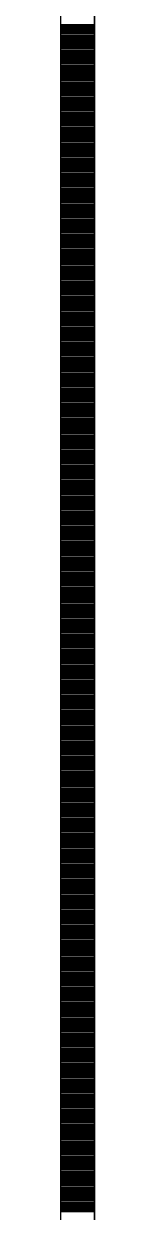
# Model space of a CAD drawing. Header units: millimetres. Extents: x -231292 to 573618, y -153144 to 564035.
# Drawn here: x 8548 to 8573, y 228342 to 229214 of the extents above; entities that cross this region are included whole.
import ezdxf

# ---------------------------------------------------------------- set-up
doc = ezdxf.new("R2010")
doc.units = ezdxf.units.MM
doc.layers.add('АР_Тонкая', color=250, linetype='Continuous', lineweight=5)
doc.layers.add('АР_Штриховка', color=250, linetype='Continuous', lineweight=0)

msp = doc.modelspace()

# ---------------------------------------------------------------- linework, layer by layer
at = {"layer": 'АР_Тонкая', "color": 18, "linetype": 'Continuous', "lineweight": 25, "true_color": 0x000000}
for p, q in [((8548.243, 263866.253), (8548.243, 187666.253)), ((8573.243, 263866.253), (8573.243, 187666.253)), ((8573.243, 187666.253), (8573.243, 263866.253))]:
    msp.add_line(p, q, dxfattribs=at)
at = {"layer": 'АР_Штриховка', "color": 18, "linetype": 'Continuous', "lineweight": 25, "true_color": 0x000000}
for p, q in [((8548.243, 229213.002), (8573.243, 229213.002)), ((8548.243, 229212.002), (8573.243, 229212.002)), ((8548.243, 229211.002), (8573.243, 229211.002)), ((8548.243, 229210.002), (8573.243, 229210.002)), ((8548.243, 229209.002), (8573.243, 229209.002)), ((8548.243, 229208.002), (8573.243, 229208.002)), ((8548.243, 229207.002), (8573.243, 229207.002)), ((8548.243, 229206.002), (8573.243, 229206.002)), ((8548.243, 229205.002), (8573.243, 229205.002)), ((8548.243, 229204.002), (8573.243, 229204.002)), ((8548.243, 229203.002), (8573.243, 229203.002)), ((8548.243, 229202.002), (8573.243, 229202.002)), ((8548.243, 229201.002), (8573.243, 229201.002)), ((8548.243, 229200.002), (8573.243, 229200.002)), ((8548.243, 229199.002), (8573.243, 229199.002)), ((8548.243, 229198.002), (8573.243, 229198.002)), ((8548.243, 229197.002), (8573.243, 229197.002)), ((8548.243, 229196.002), (8573.243, 229196.002)), ((8548.243, 229195.002), (8573.243, 229195.002)), ((8548.243, 229194.002), (8573.243, 229194.002)), ((8548.243, 229193.002), (8573.243, 229193.002)), ((8548.243, 229192.002), (8573.243, 229192.002)), ((8548.243, 229191.002), (8573.243, 229191.002)), ((8548.243, 229190.002), (8573.243, 229190.002)), ((8548.243, 229189.002), (8573.243, 229189.002)), ((8548.243, 229188.002), (8573.243, 229188.002)), ((8548.243, 229187.002), (8573.243, 229187.002)), ((8548.243, 229186.002), (8573.243, 229186.002)), ((8548.243, 229185.002), (8573.243, 229185.002)), ((8548.243, 229184.002), (8573.243, 229184.002)), ((8548.243, 229183.002), (8573.243, 229183.002)), ((8548.243, 229182.002), (8573.243, 229182.002)), ((8548.243, 229181.002), (8573.243, 229181.002)), ((8548.243, 229180.002), (8573.243, 229180.002)), ((8548.243, 229179.002), (8573.243, 229179.002)), ((8548.243, 229178.002), (8573.243, 229178.002)), ((8548.243, 229177.002), (8573.243, 229177.002)), ((8548.243, 229176.002), (8573.243, 229176.002)), ((8548.243, 229175.002), (8573.243, 229175.002)), ((8548.243, 229174.002), (8573.243, 229174.002)), ((8548.243, 229173.002), (8573.243, 229173.002)), ((8548.243, 229172.002), (8573.243, 229172.002)), ((8548.243, 229171.002), (8573.243, 229171.002)), ((8548.243, 229170.002), (8573.243, 229170.002)), ((8548.243, 229169.002), (8573.243, 229169.002)), ((8548.243, 229168.002), (8573.243, 229168.002)), ((8548.243, 229167.002), (8573.243, 229167.002)), ((8548.243, 229166.002), (8573.243, 229166.002)), ((8548.243, 229165.002), (8573.243, 229165.002)), ((8548.243, 229164.002), (8573.243, 229164.002)), ((8548.243, 229163.002), (8573.243, 229163.002)), ((8548.243, 229162.002), (8573.243, 229162.002)), ((8548.243, 229161.002), (8573.243, 229161.002)), ((8548.243, 229160.002), (8573.243, 229160.002)), ((8548.243, 229159.002), (8573.243, 229159.002)), ((8548.243, 229158.002), (8573.243, 229158.002)), ((8548.243, 229157.002), (8573.243, 229157.002)), ((8548.243, 229156.002), (8573.243, 229156.002)), ((8548.243, 229155.002), (8573.243, 229155.002)), ((8548.243, 229154.002), (8573.243, 229154.002)), ((8548.243, 229153.002), (8573.243, 229153.002)), ((8548.243, 229152.002), (8573.243, 229152.002)), ((8548.243, 229151.002), (8573.243, 229151.002)), ((8548.243, 229150.002), (8573.243, 229150.002)), ((8548.243, 229149.002), (8573.243, 229149.002)), ((8548.243, 229148.002), (8573.243, 229148.002)), ((8548.243, 229147.002), (8573.243, 229147.002)), ((8548.243, 229146.002), (8573.243, 229146.002)), ((8548.243, 229145.002), (8573.243, 229145.002)), ((8548.243, 229144.002), (8573.243, 229144.002)), ((8548.243, 229143.002), (8573.243, 229143.002)), ((8548.243, 229142.002), (8573.243, 229142.002)), ((8548.243, 229141.002), (8573.243, 229141.002)), ((8548.243, 229140.002), (8573.243, 229140.002)), ((8548.243, 229139.002), (8573.243, 229139.002)), ((8548.243, 229138.002), (8573.243, 229138.002)), ((8548.243, 229137.002), (8573.243, 229137.002)), ((8548.243, 229136.002), (8573.243, 229136.002)), ((8548.243, 229135.002), (8573.243, 229135.002)), ((8548.243, 229134.002), (8573.243, 229134.002)), ((8548.243, 229133.002), (8573.243, 229133.002)), ((8548.243, 229132.002), (8573.243, 229132.002)), ((8548.243, 229131.002), (8573.243, 229131.002)), ((8548.243, 229130.002), (8573.243, 229130.002)), ((8548.243, 229129.002), (8573.243, 229129.002)), ((8548.243, 229128.002), (8573.243, 229128.002)), ((8548.243, 229127.002), (8573.243, 229127.002)), ((8548.243, 229126.002), (8573.243, 229126.002)), ((8548.243, 229125.002), (8573.243, 229125.002)), ((8548.243, 229124.002), (8573.243, 229124.002)), ((8548.243, 229123.002), (8573.243, 229123.002)), ((8548.243, 229122.002), (8573.243, 229122.002)), ((8548.243, 229121.002), (8573.243, 229121.002)), ((8548.243, 229120.002), (8573.243, 229120.002)), ((8548.243, 229119.002), (8573.243, 229119.002)), ((8548.243, 229118.002), (8573.243, 229118.002)), ((8548.243, 229117.002), (8573.243, 229117.002)), ((8548.243, 229116.002), (8573.243, 229116.002)), ((8548.243, 229115.002), (8573.243, 229115.002)), ((8548.243, 229114.002), (8573.243, 229114.002)), ((8548.243, 229113.002), (8573.243, 229113.002)), ((8548.243, 229112.002), (8573.243, 229112.002)), ((8548.243, 229111.002), (8573.243, 229111.002)), ((8548.243, 229110.002), (8573.243, 229110.002)), ((8548.243, 229109.002), (8573.243, 229109.002)), ((8548.243, 229108.002), (8573.243, 229108.002)), ((8548.243, 229107.002), (8573.243, 229107.002)), ((8548.243, 229106.002), (8573.243, 229106.002)), ((8548.243, 229105.002), (8573.243, 229105.002)), ((8548.243, 229104.002), (8573.243, 229104.002)), ((8548.243, 229103.002), (8573.243, 229103.002)), ((8548.243, 229102.002), (8573.243, 229102.002)), ((8548.243, 229101.002), (8573.243, 229101.002)), ((8548.243, 229100.002), (8573.243, 229100.002)), ((8548.243, 229099.002), (8573.243, 229099.002)), ((8548.243, 229098.002), (8573.243, 229098.002)), ((8548.243, 229097.002), (8573.243, 229097.002)), ((8548.243, 229096.002), (8573.243, 229096.002)), ((8548.243, 229095.002), (8573.243, 229095.002)), ((8548.243, 229094.002), (8573.243, 229094.002)), ((8548.243, 229093.002), (8573.243, 229093.002)), ((8548.243, 229092.002), (8573.243, 229092.002)), ((8548.243, 229091.002), (8573.243, 229091.002)), ((8548.243, 229090.002), (8573.243, 229090.002)), ((8548.243, 229089.002), (8573.243, 229089.002)), ((8548.243, 229088.002), (8573.243, 229088.002)), ((8548.243, 229087.002), (8573.243, 229087.002)), ((8548.243, 229086.002), (8573.243, 229086.002)), ((8548.243, 229085.002), (8573.243, 229085.002)), ((8548.243, 229084.002), (8573.243, 229084.002)), ((8548.243, 229083.002), (8573.243, 229083.002)), ((8548.243, 229082.002), (8573.243, 229082.002)), ((8548.243, 229081.002), (8573.243, 229081.002)), ((8548.243, 229080.002), (8573.243, 229080.002)), ((8548.243, 229079.002), (8573.243, 229079.002)), ((8548.243, 229078.002), (8573.243, 229078.002)), ((8548.243, 229077.002), (8573.243, 229077.002)), ((8548.243, 229076.002), (8573.243, 229076.002)), ((8548.243, 229075.002), (8573.243, 229075.002)), ((8548.243, 229074.002), (8573.243, 229074.002)), ((8548.243, 229073.002), (8573.243, 229073.002)), ((8548.243, 229072.002), (8573.243, 229072.002)), ((8548.243, 229071.002), (8573.243, 229071.002)), ((8548.243, 229070.002), (8573.243, 229070.002)), ((8548.243, 229069.002), (8573.243, 229069.002)), ((8548.243, 229068.002), (8573.243, 229068.002)), ((8548.243, 229067.002), (8573.243, 229067.002)), ((8548.243, 229066.002), (8573.243, 229066.002)), ((8548.243, 229065.002), (8573.243, 229065.002)), ((8548.243, 229064.002), (8573.243, 229064.002)), ((8548.243, 229063.002), (8573.243, 229063.002)), ((8548.243, 229062.002), (8573.243, 229062.002)), ((8548.243, 229061.002), (8573.243, 229061.002)), ((8548.243, 229060.002), (8573.243, 229060.002)), ((8548.243, 229059.002), (8573.243, 229059.002)), ((8548.243, 229058.002), (8573.243, 229058.002)), ((8548.243, 229057.002), (8573.243, 229057.002)), ((8548.243, 229056.002), (8573.243, 229056.002)), ((8548.243, 229055.002), (8573.243, 229055.002)), ((8548.243, 229054.002), (8573.243, 229054.002)), ((8548.243, 229053.002), (8573.243, 229053.002)), ((8548.243, 229052.002), (8573.243, 229052.002)), ((8548.243, 229051.002), (8573.243, 229051.002)), ((8548.243, 229050.002), (8573.243, 229050.002)), ((8548.243, 229049.002), (8573.243, 229049.002)), ((8548.243, 229048.002), (8573.243, 229048.002)), ((8548.243, 229047.002), (8573.243, 229047.002)), ((8548.243, 229046.002), (8573.243, 229046.002)), ((8548.243, 229045.002), (8573.243, 229045.002)), ((8548.243, 229044.002), (8573.243, 229044.002)), ((8548.243, 229043.002), (8573.243, 229043.002)), ((8548.243, 229042.002), (8573.243, 229042.002)), ((8548.243, 229041.002), (8573.243, 229041.002)), ((8548.243, 229040.002), (8573.243, 229040.002)), ((8548.243, 229039.002), (8573.243, 229039.002)), ((8548.243, 229038.002), (8573.243, 229038.002)), ((8548.243, 229037.002), (8573.243, 229037.002)), ((8548.243, 229036.002), (8573.243, 229036.002)), ((8548.243, 229035.002), (8573.243, 229035.002)), ((8548.243, 229034.002), (8573.243, 229034.002)), ((8548.243, 229033.002), (8573.243, 229033.002)), ((8548.243, 229032.002), (8573.243, 229032.002)), ((8548.243, 229031.002), (8573.243, 229031.002)), ((8548.243, 229030.002), (8573.243, 229030.002)), ((8548.243, 229029.002), (8573.243, 229029.002)), ((8548.243, 229028.002), (8573.243, 229028.002)), ((8548.243, 229027.002), (8573.243, 229027.002)), ((8548.243, 229026.002), (8573.243, 229026.002)), ((8548.243, 229025.002), (8573.243, 229025.002)), ((8548.243, 229024.002), (8573.243, 229024.002)), ((8548.243, 229023.002), (8573.243, 229023.002)), ((8548.243, 229022.002), (8573.243, 229022.002)), ((8548.243, 229021.002), (8573.243, 229021.002)), ((8548.243, 229020.002), (8573.243, 229020.002)), ((8548.243, 229019.002), (8573.243, 229019.002)), ((8548.243, 229018.002), (8573.243, 229018.002)), ((8548.243, 229017.002), (8573.243, 229017.002)), ((8548.243, 229016.002), (8573.243, 229016.002)), ((8548.243, 229015.002), (8573.243, 229015.002)), ((8548.243, 229014.002), (8573.243, 229014.002)), ((8548.243, 229013.002), (8573.243, 229013.002)), ((8548.243, 229012.002), (8573.243, 229012.002)), ((8548.243, 229011.002), (8573.243, 229011.002)), ((8548.243, 229010.002), (8573.243, 229010.002)), ((8548.243, 229009.002), (8573.243, 229009.002)), ((8548.243, 229008.002), (8573.243, 229008.002)), ((8548.243, 229007.002), (8573.243, 229007.002)), ((8548.243, 229006.002), (8573.243, 229006.002)), ((8548.243, 229005.002), (8573.243, 229005.002)), ((8548.243, 229004.002), (8573.243, 229004.002)), ((8548.243, 229003.002), (8573.243, 229003.002)), ((8548.243, 229002.002), (8573.243, 229002.002)), ((8548.243, 229001.002), (8573.243, 229001.002)), ((8548.243, 229000.002), (8573.243, 229000.002)), ((8548.243, 228999.002), (8573.243, 228999.002)), ((8548.243, 228998.002), (8573.243, 228998.002)), ((8548.243, 228997.002), (8573.243, 228997.002)), ((8548.243, 228996.002), (8573.243, 228996.002)), ((8548.243, 228995.002), (8573.243, 228995.002)), ((8548.243, 228994.002), (8573.243, 228994.002)), ((8548.243, 228993.002), (8573.243, 228993.002)), ((8548.243, 228992.002), (8573.243, 228992.002)), ((8548.243, 228991.002), (8573.243, 228991.002)), ((8548.243, 228990.002), (8573.243, 228990.002)), ((8548.243, 228989.002), (8573.243, 228989.002)), ((8548.243, 228988.002), (8573.243, 228988.002)), ((8548.243, 228987.002), (8573.243, 228987.002)), ((8548.243, 228986.002), (8573.243, 228986.002)), ((8548.243, 228985.002), (8573.243, 228985.002)), ((8548.243, 228984.002), (8573.243, 228984.002)), ((8548.243, 228983.002), (8573.243, 228983.002)), ((8548.243, 228982.002), (8573.243, 228982.002)), ((8548.243, 228981.002), (8573.243, 228981.002)), ((8548.243, 228980.002), (8573.243, 228980.002)), ((8548.243, 228979.002), (8573.243, 228979.002)), ((8548.243, 228978.002), (8573.243, 228978.002)), ((8548.243, 228977.002), (8573.243, 228977.002)), ((8548.243, 228976.002), (8573.243, 228976.002)), ((8548.243, 228975.002), (8573.243, 228975.002)), ((8548.243, 228974.002), (8573.243, 228974.002)), ((8548.243, 228973.002), (8573.243, 228973.002)), ((8548.243, 228972.002), (8573.243, 228972.002)), ((8548.243, 228971.002), (8573.243, 228971.002)), ((8548.243, 228970.002), (8573.243, 228970.002)), ((8548.243, 228969.002), (8573.243, 228969.002)), ((8548.243, 228968.002), (8573.243, 228968.002)), ((8548.243, 228967.002), (8573.243, 228967.002)), ((8548.243, 228966.002), (8573.243, 228966.002)), ((8548.243, 228965.002), (8573.243, 228965.002)), ((8548.243, 228964.002), (8573.243, 228964.002)), ((8548.243, 228963.002), (8573.243, 228963.002)), ((8548.243, 228962.002), (8573.243, 228962.002)), ((8548.243, 228961.002), (8573.243, 228961.002)), ((8548.243, 228960.002), (8573.243, 228960.002)), ((8548.243, 228959.002), (8573.243, 228959.002)), ((8548.243, 228958.002), (8573.243, 228958.002)), ((8548.243, 228957.002), (8573.243, 228957.002)), ((8548.243, 228956.002), (8573.243, 228956.002)), ((8548.243, 228955.002), (8573.243, 228955.002)), ((8548.243, 228954.002), (8573.243, 228954.002)), ((8548.243, 228953.002), (8573.243, 228953.002)), ((8548.243, 228952.002), (8573.243, 228952.002)), ((8548.243, 228951.002), (8573.243, 228951.002)), ((8548.243, 228950.002), (8573.243, 228950.002)), ((8548.243, 228949.002), (8573.243, 228949.002)), ((8548.243, 228948.002), (8573.243, 228948.002)), ((8548.243, 228947.002), (8573.243, 228947.002)), ((8548.243, 228946.002), (8573.243, 228946.002)), ((8548.243, 228945.002), (8573.243, 228945.002)), ((8548.243, 228944.002), (8573.243, 228944.002)), ((8548.243, 228943.002), (8573.243, 228943.002)), ((8548.243, 228942.002), (8573.243, 228942.002)), ((8548.243, 228941.002), (8573.243, 228941.002)), ((8548.243, 228940.002), (8573.243, 228940.002)), ((8548.243, 228939.002), (8573.243, 228939.002)), ((8548.243, 228938.002), (8573.243, 228938.002)), ((8548.243, 228937.002), (8573.243, 228937.002)), ((8548.243, 228936.002), (8573.243, 228936.002)), ((8548.243, 228935.002), (8573.243, 228935.002)), ((8548.243, 228934.002), (8573.243, 228934.002)), ((8548.243, 228933.002), (8573.243, 228933.002)), ((8548.243, 228932.002), (8573.243, 228932.002)), ((8548.243, 228931.002), (8573.243, 228931.002)), ((8548.243, 228930.002), (8573.243, 228930.002)), ((8548.243, 228929.002), (8573.243, 228929.002)), ((8548.243, 228928.002), (8573.243, 228928.002)), ((8548.243, 228927.002), (8573.243, 228927.002)), ((8548.243, 228926.002), (8573.243, 228926.002)), ((8548.243, 228925.002), (8573.243, 228925.002)), ((8548.243, 228924.002), (8573.243, 228924.002)), ((8548.243, 228923.002), (8573.243, 228923.002)), ((8548.243, 228922.002), (8573.243, 228922.002)), ((8548.243, 228921.002), (8573.243, 228921.002)), ((8548.243, 228920.002), (8573.243, 228920.002)), ((8548.243, 228919.002), (8573.243, 228919.002)), ((8548.243, 228918.002), (8573.243, 228918.002)), ((8548.243, 228917.002), (8573.243, 228917.002)), ((8548.243, 228916.002), (8573.243, 228916.002)), ((8548.243, 228915.002), (8573.243, 228915.002)), ((8548.243, 228914.002), (8573.243, 228914.002)), ((8548.243, 228913.002), (8573.243, 228913.002)), ((8548.243, 228912.002), (8573.243, 228912.002)), ((8548.243, 228911.002), (8573.243, 228911.002)), ((8548.243, 228910.002), (8573.243, 228910.002)), ((8548.243, 228909.002), (8573.243, 228909.002)), ((8548.243, 228908.002), (8573.243, 228908.002)), ((8548.243, 228907.002), (8573.243, 228907.002)), ((8548.243, 228906.002), (8573.243, 228906.002)), ((8548.243, 228905.002), (8573.243, 228905.002)), ((8548.243, 228904.002), (8573.243, 228904.002)), ((8548.243, 228903.002), (8573.243, 228903.002)), ((8548.243, 228902.002), (8573.243, 228902.002)), ((8548.243, 228901.002), (8573.243, 228901.002)), ((8548.243, 228900.002), (8573.243, 228900.002)), ((8548.243, 228899.002), (8573.243, 228899.002)), ((8548.243, 228898.002), (8573.243, 228898.002)), ((8548.243, 228897.002), (8573.243, 228897.002)), ((8548.243, 228896.002), (8573.243, 228896.002)), ((8548.243, 228895.002), (8573.243, 228895.002)), ((8548.243, 228894.002), (8573.243, 228894.002)), ((8548.243, 228893.002), (8573.243, 228893.002)), ((8548.243, 228892.002), (8573.243, 228892.002)), ((8548.243, 228891.002), (8573.243, 228891.002)), ((8548.243, 228890.002), (8573.243, 228890.002)), ((8548.243, 228889.002), (8573.243, 228889.002)), ((8548.243, 228888.002), (8573.243, 228888.002)), ((8548.243, 228887.002), (8573.243, 228887.002)), ((8548.243, 228886.002), (8573.243, 228886.002)), ((8548.243, 228885.002), (8573.243, 228885.002)), ((8548.243, 228884.002), (8573.243, 228884.002)), ((8548.243, 228883.002), (8573.243, 228883.002)), ((8548.243, 228882.002), (8573.243, 228882.002)), ((8548.243, 228881.002), (8573.243, 228881.002)), ((8548.243, 228880.002), (8573.243, 228880.002)), ((8548.243, 228879.002), (8573.243, 228879.002)), ((8548.243, 228878.002), (8573.243, 228878.002)), ((8548.243, 228877.002), (8573.243, 228877.002)), ((8548.243, 228876.002), (8573.243, 228876.002)), ((8548.243, 228875.002), (8573.243, 228875.002)), ((8548.243, 228874.002), (8573.243, 228874.002)), ((8548.243, 228873.002), (8573.243, 228873.002)), ((8548.243, 228872.002), (8573.243, 228872.002)), ((8548.243, 228871.002), (8573.243, 228871.002)), ((8548.243, 228870.002), (8573.243, 228870.002)), ((8548.243, 228869.002), (8573.243, 228869.002)), ((8548.243, 228868.002), (8573.243, 228868.002)), ((8548.243, 228867.002), (8573.243, 228867.002)), ((8548.243, 228866.002), (8573.243, 228866.002)), ((8548.243, 228865.002), (8573.243, 228865.002)), ((8548.243, 228864.002), (8573.243, 228864.002)), ((8548.243, 228863.002), (8573.243, 228863.002)), ((8548.243, 228862.002), (8573.243, 228862.002)), ((8548.243, 228861.002), (8573.243, 228861.002)), ((8548.243, 228860.002), (8573.243, 228860.002)), ((8548.243, 228859.002), (8573.243, 228859.002)), ((8548.243, 228858.002), (8573.243, 228858.002)), ((8548.243, 228857.002), (8573.243, 228857.002)), ((8548.243, 228856.002), (8573.243, 228856.002)), ((8548.243, 228855.002), (8573.243, 228855.002)), ((8548.243, 228854.002), (8573.243, 228854.002)), ((8548.243, 228853.002), (8573.243, 228853.002)), ((8548.243, 228852.002), (8573.243, 228852.002)), ((8548.243, 228851.002), (8573.243, 228851.002)), ((8548.243, 228850.002), (8573.243, 228850.002)), ((8548.243, 228849.002), (8573.243, 228849.002)), ((8548.243, 228848.002), (8573.243, 228848.002)), ((8548.243, 228847.002), (8573.243, 228847.002)), ((8548.243, 228846.002), (8573.243, 228846.002)), ((8548.243, 228845.002), (8573.243, 228845.002)), ((8548.243, 228844.002), (8573.243, 228844.002)), ((8548.243, 228843.002), (8573.243, 228843.002)), ((8548.243, 228842.002), (8573.243, 228842.002)), ((8548.243, 228841.002), (8573.243, 228841.002)), ((8548.243, 228840.002), (8573.243, 228840.002)), ((8548.243, 228839.002), (8573.243, 228839.002)), ((8548.243, 228838.002), (8573.243, 228838.002)), ((8548.243, 228837.002), (8573.243, 228837.002)), ((8548.243, 228836.002), (8573.243, 228836.002)), ((8548.243, 228835.002), (8573.243, 228835.002)), ((8548.243, 228834.002), (8573.243, 228834.002)), ((8548.243, 228833.002), (8573.243, 228833.002)), ((8548.243, 228832.002), (8573.243, 228832.002)), ((8548.243, 228831.002), (8573.243, 228831.002)), ((8548.243, 228830.002), (8573.243, 228830.002)), ((8548.243, 228829.002), (8573.243, 228829.002)), ((8548.243, 228828.002), (8573.243, 228828.002)), ((8548.243, 228827.002), (8573.243, 228827.002)), ((8548.243, 228826.002), (8573.243, 228826.002)), ((8548.243, 228825.002), (8573.243, 228825.002)), ((8548.243, 228824.002), (8573.243, 228824.002)), ((8548.243, 228823.002), (8573.243, 228823.002)), ((8548.243, 228822.002), (8573.243, 228822.002)), ((8548.243, 228821.002), (8573.243, 228821.002)), ((8548.243, 228820.002), (8573.243, 228820.002)), ((8548.243, 228819.002), (8573.243, 228819.002)), ((8548.243, 228818.002), (8573.243, 228818.002)), ((8548.243, 228817.002), (8573.243, 228817.002)), ((8548.243, 228816.002), (8573.243, 228816.002)), ((8548.243, 228815.002), (8573.243, 228815.002)), ((8548.243, 228814.002), (8573.243, 228814.002)), ((8548.243, 228813.002), (8573.243, 228813.002)), ((8548.243, 228812.002), (8573.243, 228812.002)), ((8548.243, 228811.002), (8573.243, 228811.002)), ((8548.243, 228810.002), (8573.243, 228810.002)), ((8548.243, 228809.002), (8573.243, 228809.002)), ((8548.243, 228808.002), (8573.243, 228808.002)), ((8548.243, 228807.002), (8573.243, 228807.002)), ((8548.243, 228806.002), (8573.243, 228806.002)), ((8548.243, 228805.002), (8573.243, 228805.002)), ((8548.243, 228804.002), (8573.243, 228804.002)), ((8548.243, 228803.002), (8573.243, 228803.002)), ((8548.243, 228802.002), (8573.243, 228802.002)), ((8548.243, 228801.002), (8573.243, 228801.002)), ((8548.243, 228800.002), (8573.243, 228800.002)), ((8548.243, 228799.002), (8573.243, 228799.002)), ((8548.243, 228798.002), (8573.243, 228798.002)), ((8548.243, 228797.002), (8573.243, 228797.002)), ((8548.243, 228796.002), (8573.243, 228796.002)), ((8548.243, 228795.002), (8573.243, 228795.002)), ((8548.243, 228794.002), (8573.243, 228794.002)), ((8548.243, 228793.002), (8573.243, 228793.002)), ((8548.243, 228792.002), (8573.243, 228792.002)), ((8548.243, 228791.002), (8573.243, 228791.002)), ((8548.243, 228790.002), (8573.243, 228790.002)), ((8548.243, 228789.002), (8573.243, 228789.002)), ((8548.243, 228788.002), (8573.243, 228788.002)), ((8548.243, 228787.002), (8573.243, 228787.002)), ((8548.243, 228786.002), (8573.243, 228786.002)), ((8548.243, 228785.002), (8573.243, 228785.002)), ((8548.243, 228784.002), (8573.243, 228784.002)), ((8548.243, 228783.002), (8573.243, 228783.002)), ((8548.243, 228782.002), (8573.243, 228782.002)), ((8548.243, 228781.002), (8573.243, 228781.002)), ((8548.243, 228780.002), (8573.243, 228780.002)), ((8548.243, 228779.002), (8573.243, 228779.002)), ((8548.243, 228778.002), (8573.243, 228778.002)), ((8548.243, 228777.002), (8573.243, 228777.002)), ((8548.243, 228776.002), (8573.243, 228776.002)), ((8548.243, 228775.002), (8573.243, 228775.002)), ((8548.243, 228774.002), (8573.243, 228774.002)), ((8548.243, 228773.002), (8573.243, 228773.002)), ((8548.243, 228772.002), (8573.243, 228772.002)), ((8548.243, 228771.002), (8573.243, 228771.002)), ((8548.243, 228770.002), (8573.243, 228770.002)), ((8548.243, 228769.002), (8573.243, 228769.002)), ((8548.243, 228768.002), (8573.243, 228768.002)), ((8548.243, 228767.002), (8573.243, 228767.002)), ((8548.243, 228766.002), (8573.243, 228766.002)), ((8548.243, 228765.002), (8573.243, 228765.002)), ((8548.243, 228764.002), (8573.243, 228764.002)), ((8548.243, 228763.002), (8573.243, 228763.002)), ((8548.243, 228762.002), (8573.243, 228762.002)), ((8548.243, 228761.002), (8573.243, 228761.002)), ((8548.243, 228760.002), (8573.243, 228760.002)), ((8548.243, 228759.002), (8573.243, 228759.002)), ((8548.243, 228758.002), (8573.243, 228758.002)), ((8548.243, 228757.002), (8573.243, 228757.002)), ((8548.243, 228756.002), (8573.243, 228756.002)), ((8548.243, 228755.002), (8573.243, 228755.002)), ((8548.243, 228754.002), (8573.243, 228754.002)), ((8548.243, 228753.002), (8573.243, 228753.002)), ((8548.243, 228752.002), (8573.243, 228752.002)), ((8548.243, 228751.002), (8573.243, 228751.002)), ((8548.243, 228750.002), (8573.243, 228750.002)), ((8548.243, 228749.002), (8573.243, 228749.002)), ((8548.243, 228748.002), (8573.243, 228748.002)), ((8548.243, 228747.002), (8573.243, 228747.002)), ((8548.243, 228746.002), (8573.243, 228746.002)), ((8548.243, 228745.002), (8573.243, 228745.002)), ((8548.243, 228744.002), (8573.243, 228744.002)), ((8548.243, 228743.002), (8573.243, 228743.002)), ((8548.243, 228742.002), (8573.243, 228742.002)), ((8548.243, 228741.002), (8573.243, 228741.002)), ((8548.243, 228740.002), (8573.243, 228740.002)), ((8548.243, 228739.002), (8573.243, 228739.002)), ((8548.243, 228738.002), (8573.243, 228738.002)), ((8548.243, 228737.002), (8573.243, 228737.002)), ((8548.243, 228736.002), (8573.243, 228736.002)), ((8548.243, 228735.002), (8573.243, 228735.002)), ((8548.243, 228734.002), (8573.243, 228734.002)), ((8548.243, 228733.002), (8573.243, 228733.002)), ((8548.243, 228732.002), (8573.243, 228732.002)), ((8548.243, 228731.002), (8573.243, 228731.002)), ((8548.243, 228730.002), (8573.243, 228730.002)), ((8548.243, 228729.002), (8573.243, 228729.002)), ((8548.243, 228728.002), (8573.243, 228728.002)), ((8548.243, 228727.002), (8573.243, 228727.002)), ((8548.243, 228726.002), (8573.243, 228726.002)), ((8548.243, 228725.002), (8573.243, 228725.002)), ((8548.243, 228724.002), (8573.243, 228724.002)), ((8548.243, 228723.002), (8573.243, 228723.002)), ((8548.243, 228722.002), (8573.243, 228722.002)), ((8548.243, 228721.002), (8573.243, 228721.002)), ((8548.243, 228720.002), (8573.243, 228720.002)), ((8548.243, 228719.002), (8573.243, 228719.002)), ((8548.243, 228718.002), (8573.243, 228718.002)), ((8548.243, 228717.002), (8573.243, 228717.002)), ((8548.243, 228716.002), (8573.243, 228716.002)), ((8548.243, 228715.002), (8573.243, 228715.002)), ((8548.243, 228714.002), (8573.243, 228714.002)), ((8548.243, 228713.002), (8573.243, 228713.002)), ((8548.243, 228712.002), (8573.243, 228712.002)), ((8548.243, 228711.002), (8573.243, 228711.002)), ((8548.243, 228710.002), (8573.243, 228710.002)), ((8548.243, 228709.002), (8573.243, 228709.002)), ((8548.243, 228708.002), (8573.243, 228708.002)), ((8548.243, 228707.002), (8573.243, 228707.002)), ((8548.243, 228706.002), (8573.243, 228706.002)), ((8548.243, 228705.002), (8573.243, 228705.002)), ((8548.243, 228704.002), (8573.243, 228704.002)), ((8548.243, 228703.002), (8573.243, 228703.002)), ((8548.243, 228702.002), (8573.243, 228702.002)), ((8548.243, 228701.002), (8573.243, 228701.002)), ((8548.243, 228700.002), (8573.243, 228700.002)), ((8548.243, 228699.002), (8573.243, 228699.002)), ((8548.243, 228698.002), (8573.243, 228698.002)), ((8548.243, 228697.002), (8573.243, 228697.002)), ((8548.243, 228696.002), (8573.243, 228696.002)), ((8548.243, 228695.002), (8573.243, 228695.002)), ((8548.243, 228694.002), (8573.243, 228694.002)), ((8548.243, 228693.002), (8573.243, 228693.002)), ((8548.243, 228692.002), (8573.243, 228692.002)), ((8548.243, 228691.002), (8573.243, 228691.002)), ((8548.243, 228690.002), (8573.243, 228690.002)), ((8548.243, 228689.002), (8573.243, 228689.002)), ((8548.243, 228688.002), (8573.243, 228688.002)), ((8548.243, 228687.002), (8573.243, 228687.002)), ((8548.243, 228686.002), (8573.243, 228686.002)), ((8548.243, 228685.002), (8573.243, 228685.002)), ((8548.243, 228684.002), (8573.243, 228684.002)), ((8548.243, 228683.002), (8573.243, 228683.002)), ((8548.243, 228682.002), (8573.243, 228682.002)), ((8548.243, 228681.002), (8573.243, 228681.002)), ((8548.243, 228680.002), (8573.243, 228680.002)), ((8548.243, 228679.002), (8573.243, 228679.002)), ((8548.243, 228678.002), (8573.243, 228678.002)), ((8548.243, 228677.002), (8573.243, 228677.002)), ((8548.243, 228676.002), (8573.243, 228676.002)), ((8548.243, 228675.002), (8573.243, 228675.002)), ((8548.243, 228674.002), (8573.243, 228674.002)), ((8548.243, 228673.002), (8573.243, 228673.002)), ((8548.243, 228672.002), (8573.243, 228672.002)), ((8548.243, 228671.002), (8573.243, 228671.002)), ((8548.243, 228670.002), (8573.243, 228670.002)), ((8548.243, 228669.002), (8573.243, 228669.002)), ((8548.243, 228668.002), (8573.243, 228668.002)), ((8548.243, 228667.002), (8573.243, 228667.002)), ((8548.243, 228666.002), (8573.243, 228666.002)), ((8548.243, 228665.002), (8573.243, 228665.002)), ((8548.243, 228664.002), (8573.243, 228664.002)), ((8548.243, 228663.002), (8573.243, 228663.002)), ((8548.243, 228662.002), (8573.243, 228662.002)), ((8548.243, 228661.002), (8573.243, 228661.002)), ((8548.243, 228660.002), (8573.243, 228660.002)), ((8548.243, 228659.002), (8573.243, 228659.002)), ((8548.243, 228658.002), (8573.243, 228658.002)), ((8548.243, 228657.002), (8573.243, 228657.002)), ((8548.243, 228656.002), (8573.243, 228656.002)), ((8548.243, 228655.002), (8573.243, 228655.002)), ((8548.243, 228654.002), (8573.243, 228654.002)), ((8548.243, 228653.002), (8573.243, 228653.002)), ((8548.243, 228652.002), (8573.243, 228652.002)), ((8548.243, 228651.002), (8573.243, 228651.002)), ((8548.243, 228650.002), (8573.243, 228650.002)), ((8548.243, 228649.002), (8573.243, 228649.002)), ((8548.243, 228648.002), (8573.243, 228648.002)), ((8548.243, 228647.002), (8573.243, 228647.002)), ((8548.243, 228646.002), (8573.243, 228646.002)), ((8548.243, 228645.002), (8573.243, 228645.002)), ((8548.243, 228644.002), (8573.243, 228644.002)), ((8548.243, 228643.002), (8573.243, 228643.002)), ((8548.243, 228642.002), (8573.243, 228642.002)), ((8548.243, 228641.002), (8573.243, 228641.002)), ((8548.243, 228640.002), (8573.243, 228640.002)), ((8548.243, 228639.002), (8573.243, 228639.002)), ((8548.243, 228638.002), (8573.243, 228638.002)), ((8548.243, 228637.002), (8573.243, 228637.002)), ((8548.243, 228636.002), (8573.243, 228636.002)), ((8548.243, 228635.002), (8573.243, 228635.002)), ((8548.243, 228634.002), (8573.243, 228634.002)), ((8548.243, 228633.002), (8573.243, 228633.002)), ((8548.243, 228632.002), (8573.243, 228632.002)), ((8548.243, 228631.002), (8573.243, 228631.002)), ((8548.243, 228630.002), (8573.243, 228630.002)), ((8548.243, 228629.002), (8573.243, 228629.002)), ((8548.243, 228628.002), (8573.243, 228628.002)), ((8548.243, 228627.002), (8573.243, 228627.002)), ((8548.243, 228626.002), (8573.243, 228626.002)), ((8548.243, 228625.002), (8573.243, 228625.002)), ((8548.243, 228624.002), (8573.243, 228624.002)), ((8548.243, 228623.002), (8573.243, 228623.002)), ((8548.243, 228622.002), (8573.243, 228622.002)), ((8548.243, 228621.002), (8573.243, 228621.002)), ((8548.243, 228620.002), (8573.243, 228620.002)), ((8548.243, 228619.002), (8573.243, 228619.002)), ((8548.243, 228618.002), (8573.243, 228618.002)), ((8548.243, 228617.002), (8573.243, 228617.002)), ((8548.243, 228616.002), (8573.243, 228616.002)), ((8548.243, 228615.002), (8573.243, 228615.002)), ((8548.243, 228614.002), (8573.243, 228614.002)), ((8548.243, 228613.002), (8573.243, 228613.002)), ((8548.243, 228612.002), (8573.243, 228612.002)), ((8548.243, 228611.002), (8573.243, 228611.002)), ((8548.243, 228610.002), (8573.243, 228610.002)), ((8548.243, 228609.002), (8573.243, 228609.002)), ((8548.243, 228608.002), (8573.243, 228608.002)), ((8548.243, 228607.002), (8573.243, 228607.002)), ((8548.243, 228606.002), (8573.243, 228606.002)), ((8548.243, 228605.002), (8573.243, 228605.002)), ((8548.243, 228604.002), (8573.243, 228604.002)), ((8548.243, 228603.002), (8573.243, 228603.002)), ((8548.243, 228602.002), (8573.243, 228602.002)), ((8548.243, 228601.002), (8573.243, 228601.002)), ((8548.243, 228600.002), (8573.243, 228600.002)), ((8548.243, 228599.002), (8573.243, 228599.002)), ((8548.243, 228598.002), (8573.243, 228598.002)), ((8548.243, 228597.002), (8573.243, 228597.002)), ((8548.243, 228596.002), (8573.243, 228596.002)), ((8548.243, 228595.002), (8573.243, 228595.002)), ((8548.243, 228594.002), (8573.243, 228594.002)), ((8548.243, 228593.002), (8573.243, 228593.002)), ((8548.243, 228592.002), (8573.243, 228592.002)), ((8548.243, 228591.002), (8573.243, 228591.002)), ((8548.243, 228590.002), (8573.243, 228590.002)), ((8548.243, 228589.002), (8573.243, 228589.002)), ((8548.243, 228588.002), (8573.243, 228588.002)), ((8548.243, 228587.002), (8573.243, 228587.002)), ((8548.243, 228586.002), (8573.243, 228586.002)), ((8548.243, 228585.002), (8573.243, 228585.002)), ((8548.243, 228584.002), (8573.243, 228584.002)), ((8548.243, 228583.002), (8573.243, 228583.002)), ((8548.243, 228582.002), (8573.243, 228582.002)), ((8548.243, 228581.002), (8573.243, 228581.002)), ((8548.243, 228580.002), (8573.243, 228580.002)), ((8548.243, 228579.002), (8573.243, 228579.002)), ((8548.243, 228578.002), (8573.243, 228578.002)), ((8548.243, 228577.002), (8573.243, 228577.002)), ((8548.243, 228576.002), (8573.243, 228576.002)), ((8548.243, 228575.002), (8573.243, 228575.002)), ((8548.243, 228574.002), (8573.243, 228574.002)), ((8548.243, 228573.002), (8573.243, 228573.002)), ((8548.243, 228572.002), (8573.243, 228572.002)), ((8548.243, 228571.002), (8573.243, 228571.002)), ((8548.243, 228570.002), (8573.243, 228570.002)), ((8548.243, 228569.002), (8573.243, 228569.002)), ((8548.243, 228568.002), (8573.243, 228568.002)), ((8548.243, 228567.002), (8573.243, 228567.002)), ((8548.243, 228566.002), (8573.243, 228566.002)), ((8548.243, 228565.002), (8573.243, 228565.002)), ((8548.243, 228564.002), (8573.243, 228564.002)), ((8548.243, 228563.002), (8573.243, 228563.002)), ((8548.243, 228562.002), (8573.243, 228562.002)), ((8548.243, 228561.002), (8573.243, 228561.002)), ((8548.243, 228560.002), (8573.243, 228560.002)), ((8548.243, 228559.002), (8573.243, 228559.002)), ((8548.243, 228558.002), (8573.243, 228558.002)), ((8548.243, 228557.002), (8573.243, 228557.002)), ((8548.243, 228556.002), (8573.243, 228556.002)), ((8548.243, 228555.002), (8573.243, 228555.002)), ((8548.243, 228554.002), (8573.243, 228554.002)), ((8548.243, 228553.002), (8573.243, 228553.002)), ((8548.243, 228552.002), (8573.243, 228552.002)), ((8548.243, 228551.002), (8573.243, 228551.002)), ((8548.243, 228550.002), (8573.243, 228550.002)), ((8548.243, 228549.002), (8573.243, 228549.002)), ((8548.243, 228548.002), (8573.243, 228548.002)), ((8548.243, 228547.002), (8573.243, 228547.002)), ((8548.243, 228546.002), (8573.243, 228546.002)), ((8548.243, 228545.002), (8573.243, 228545.002)), ((8548.243, 228544.002), (8573.243, 228544.002)), ((8548.243, 228543.002), (8573.243, 228543.002)), ((8548.243, 228542.002), (8573.243, 228542.002)), ((8548.243, 228541.002), (8573.243, 228541.002)), ((8548.243, 228540.002), (8573.243, 228540.002)), ((8548.243, 228539.002), (8573.243, 228539.002)), ((8548.243, 228538.002), (8573.243, 228538.002)), ((8548.243, 228537.002), (8573.243, 228537.002)), ((8548.243, 228536.002), (8573.243, 228536.002)), ((8548.243, 228535.002), (8573.243, 228535.002)), ((8548.243, 228534.002), (8573.243, 228534.002)), ((8548.243, 228533.002), (8573.243, 228533.002)), ((8548.243, 228532.002), (8573.243, 228532.002)), ((8548.243, 228531.002), (8573.243, 228531.002)), ((8548.243, 228530.002), (8573.243, 228530.002)), ((8548.243, 228529.002), (8573.243, 228529.002)), ((8548.243, 228528.002), (8573.243, 228528.002)), ((8548.243, 228527.002), (8573.243, 228527.002)), ((8548.243, 228526.002), (8573.243, 228526.002)), ((8548.243, 228525.002), (8573.243, 228525.002)), ((8548.243, 228524.002), (8573.243, 228524.002)), ((8548.243, 228523.002), (8573.243, 228523.002)), ((8548.243, 228522.002), (8573.243, 228522.002)), ((8548.243, 228521.002), (8573.243, 228521.002)), ((8548.243, 228520.002), (8573.243, 228520.002)), ((8548.243, 228519.002), (8573.243, 228519.002)), ((8548.243, 228518.002), (8573.243, 228518.002)), ((8548.243, 228517.002), (8573.243, 228517.002)), ((8548.243, 228516.002), (8573.243, 228516.002)), ((8548.243, 228515.002), (8573.243, 228515.002)), ((8548.243, 228514.002), (8573.243, 228514.002)), ((8548.243, 228513.002), (8573.243, 228513.002)), ((8548.243, 228512.002), (8573.243, 228512.002)), ((8548.243, 228511.002), (8573.243, 228511.002)), ((8548.243, 228510.002), (8573.243, 228510.002)), ((8548.243, 228509.002), (8573.243, 228509.002)), ((8548.243, 228508.002), (8573.243, 228508.002)), ((8548.243, 228507.002), (8573.243, 228507.002)), ((8548.243, 228506.002), (8573.243, 228506.002)), ((8548.243, 228505.002), (8573.243, 228505.002)), ((8548.243, 228504.002), (8573.243, 228504.002)), ((8548.243, 228503.002), (8573.243, 228503.002)), ((8548.243, 228502.002), (8573.243, 228502.002)), ((8548.243, 228501.002), (8573.243, 228501.002)), ((8548.243, 228500.002), (8573.243, 228500.002)), ((8548.243, 228499.002), (8573.243, 228499.002)), ((8548.243, 228498.002), (8573.243, 228498.002)), ((8548.243, 228497.002), (8573.243, 228497.002)), ((8548.243, 228496.002), (8573.243, 228496.002)), ((8548.243, 228495.002), (8573.243, 228495.002)), ((8548.243, 228494.002), (8573.243, 228494.002)), ((8548.243, 228493.002), (8573.243, 228493.002)), ((8548.243, 228492.002), (8573.243, 228492.002)), ((8548.243, 228491.002), (8573.243, 228491.002)), ((8548.243, 228490.002), (8573.243, 228490.002)), ((8548.243, 228489.002), (8573.243, 228489.002)), ((8548.243, 228488.002), (8573.243, 228488.002)), ((8548.243, 228487.002), (8573.243, 228487.002)), ((8548.243, 228486.002), (8573.243, 228486.002)), ((8548.243, 228485.002), (8573.243, 228485.002)), ((8548.243, 228484.002), (8573.243, 228484.002)), ((8548.243, 228483.002), (8573.243, 228483.002)), ((8548.243, 228482.002), (8573.243, 228482.002)), ((8548.243, 228481.002), (8573.243, 228481.002)), ((8548.243, 228480.002), (8573.243, 228480.002)), ((8548.243, 228479.002), (8573.243, 228479.002)), ((8548.243, 228478.002), (8573.243, 228478.002)), ((8548.243, 228477.002), (8573.243, 228477.002)), ((8548.243, 228476.002), (8573.243, 228476.002)), ((8548.243, 228475.002), (8573.243, 228475.002)), ((8548.243, 228474.002), (8573.243, 228474.002)), ((8548.243, 228473.002), (8573.243, 228473.002)), ((8548.243, 228472.002), (8573.243, 228472.002)), ((8548.243, 228471.002), (8573.243, 228471.002)), ((8548.243, 228470.002), (8573.243, 228470.002)), ((8548.243, 228469.002), (8573.243, 228469.002)), ((8548.243, 228468.002), (8573.243, 228468.002)), ((8548.243, 228467.002), (8573.243, 228467.002)), ((8548.243, 228466.002), (8573.243, 228466.002)), ((8548.243, 228465.002), (8573.243, 228465.002)), ((8548.243, 228464.002), (8573.243, 228464.002)), ((8548.243, 228463.002), (8573.243, 228463.002)), ((8548.243, 228462.002), (8573.243, 228462.002)), ((8548.243, 228461.002), (8573.243, 228461.002)), ((8548.243, 228460.002), (8573.243, 228460.002)), ((8548.243, 228459.002), (8573.243, 228459.002)), ((8548.243, 228458.002), (8573.243, 228458.002)), ((8548.243, 228457.002), (8573.243, 228457.002)), ((8548.243, 228456.002), (8573.243, 228456.002)), ((8548.243, 228455.002), (8573.243, 228455.002)), ((8548.243, 228454.002), (8573.243, 228454.002)), ((8548.243, 228453.002), (8573.243, 228453.002)), ((8548.243, 228452.002), (8573.243, 228452.002)), ((8548.243, 228451.002), (8573.243, 228451.002)), ((8548.243, 228450.002), (8573.243, 228450.002)), ((8548.243, 228449.002), (8573.243, 228449.002)), ((8548.243, 228448.002), (8573.243, 228448.002)), ((8548.243, 228447.002), (8573.243, 228447.002)), ((8548.243, 228446.002), (8573.243, 228446.002)), ((8548.243, 228445.002), (8573.243, 228445.002)), ((8548.243, 228444.002), (8573.243, 228444.002)), ((8548.243, 228443.002), (8573.243, 228443.002)), ((8548.243, 228442.002), (8573.243, 228442.002)), ((8548.243, 228441.002), (8573.243, 228441.002)), ((8548.243, 228440.002), (8573.243, 228440.002)), ((8548.243, 228439.002), (8573.243, 228439.002)), ((8548.243, 228438.002), (8573.243, 228438.002)), ((8548.243, 228437.002), (8573.243, 228437.002)), ((8548.243, 228436.002), (8573.243, 228436.002)), ((8548.243, 228435.002), (8573.243, 228435.002)), ((8548.243, 228434.002), (8573.243, 228434.002)), ((8548.243, 228433.002), (8573.243, 228433.002)), ((8548.243, 228432.002), (8573.243, 228432.002)), ((8548.243, 228431.002), (8573.243, 228431.002)), ((8548.243, 228430.002), (8573.243, 228430.002)), ((8548.243, 228429.002), (8573.243, 228429.002)), ((8548.243, 228428.002), (8573.243, 228428.002)), ((8548.243, 228427.002), (8573.243, 228427.002)), ((8548.243, 228426.002), (8573.243, 228426.002)), ((8548.243, 228425.002), (8573.243, 228425.002)), ((8548.243, 228424.002), (8573.243, 228424.002)), ((8548.243, 228423.002), (8573.243, 228423.002)), ((8548.243, 228422.002), (8573.243, 228422.002)), ((8548.243, 228421.002), (8573.243, 228421.002)), ((8548.243, 228420.002), (8573.243, 228420.002)), ((8548.243, 228419.002), (8573.243, 228419.002)), ((8548.243, 228418.002), (8573.243, 228418.002)), ((8548.243, 228417.002), (8573.243, 228417.002)), ((8548.243, 228416.002), (8573.243, 228416.002)), ((8548.243, 228415.002), (8573.243, 228415.002)), ((8548.243, 228414.002), (8573.243, 228414.002)), ((8548.243, 228413.002), (8573.243, 228413.002)), ((8548.243, 228412.002), (8573.243, 228412.002)), ((8548.243, 228411.002), (8573.243, 228411.002)), ((8548.243, 228410.002), (8573.243, 228410.002)), ((8548.243, 228409.002), (8573.243, 228409.002)), ((8548.243, 228408.002), (8573.243, 228408.002)), ((8548.243, 228407.002), (8573.243, 228407.002)), ((8548.243, 228406.002), (8573.243, 228406.002)), ((8548.243, 228405.002), (8573.243, 228405.002)), ((8548.243, 228404.002), (8573.243, 228404.002)), ((8548.243, 228403.002), (8573.243, 228403.002)), ((8548.243, 228402.002), (8573.243, 228402.002)), ((8548.243, 228401.002), (8573.243, 228401.002)), ((8548.243, 228400.002), (8573.243, 228400.002)), ((8548.243, 228399.002), (8573.243, 228399.002)), ((8548.243, 228398.002), (8573.243, 228398.002)), ((8548.243, 228397.002), (8573.243, 228397.002)), ((8548.243, 228396.002), (8573.243, 228396.002)), ((8548.243, 228395.002), (8573.243, 228395.002)), ((8548.243, 228394.002), (8573.243, 228394.002)), ((8548.243, 228393.002), (8573.243, 228393.002)), ((8548.243, 228392.002), (8573.243, 228392.002)), ((8548.243, 228391.002), (8573.243, 228391.002)), ((8548.243, 228390.002), (8573.243, 228390.002)), ((8548.243, 228389.002), (8573.243, 228389.002)), ((8548.243, 228388.002), (8573.243, 228388.002)), ((8548.243, 228387.002), (8573.243, 228387.002)), ((8548.243, 228386.002), (8573.243, 228386.002)), ((8548.243, 228385.002), (8573.243, 228385.002)), ((8548.243, 228384.002), (8573.243, 228384.002)), ((8548.243, 228383.002), (8573.243, 228383.002)), ((8548.243, 228382.002), (8573.243, 228382.002)), ((8548.243, 228381.002), (8573.243, 228381.002)), ((8548.243, 228380.002), (8573.243, 228380.002)), ((8548.243, 228379.002), (8573.243, 228379.002)), ((8548.243, 228378.002), (8573.243, 228378.002)), ((8548.243, 228377.002), (8573.243, 228377.002)), ((8548.243, 228376.002), (8573.243, 228376.002)), ((8548.243, 228375.002), (8573.243, 228375.002)), ((8548.243, 228374.002), (8573.243, 228374.002)), ((8548.243, 228373.002), (8573.243, 228373.002)), ((8548.243, 228372.002), (8573.243, 228372.002)), ((8548.243, 228371.002), (8573.243, 228371.002)), ((8548.243, 228370.002), (8573.243, 228370.002)), ((8548.243, 228369.002), (8573.243, 228369.002)), ((8548.243, 228368.002), (8573.243, 228368.002)), ((8548.243, 228367.002), (8573.243, 228367.002)), ((8548.243, 228366.002), (8573.243, 228366.002)), ((8548.243, 228365.002), (8573.243, 228365.002)), ((8548.243, 228364.002), (8573.243, 228364.002)), ((8548.243, 228363.002), (8573.243, 228363.002)), ((8548.243, 228362.002), (8573.243, 228362.002)), ((8548.243, 228361.002), (8573.243, 228361.002)), ((8548.243, 228360.002), (8573.243, 228360.002)), ((8548.243, 228359.002), (8573.243, 228359.002)), ((8548.243, 228358.002), (8573.243, 228358.002)), ((8548.243, 228357.002), (8573.243, 228357.002)), ((8548.243, 228356.002), (8573.243, 228356.002)), ((8548.243, 228355.002), (8573.243, 228355.002)), ((8548.243, 228354.002), (8573.243, 228354.002)), ((8548.243, 228353.002), (8573.243, 228353.002)), ((8548.243, 228352.002), (8573.243, 228352.002)), ((8548.243, 228351.002), (8573.243, 228351.002)), ((8548.243, 228350.002), (8573.243, 228350.002)), ((8548.243, 228349.002), (8573.243, 228349.002)), ((8548.243, 228348.002), (8573.243, 228348.002)), ((8548.243, 228347.002), (8573.243, 228347.002)), ((8548.243, 228346.002), (8573.243, 228346.002)), ((8548.243, 228345.002), (8573.243, 228345.002)), ((8548.243, 228344.002), (8573.243, 228344.002)), ((8548.243, 228343.002), (8573.243, 228343.002)), ((8548.243, 228342.002), (8573.243, 228342.002))]:
    msp.add_line(p, q, dxfattribs=at)

doc.saveas('drawing.dxf')
